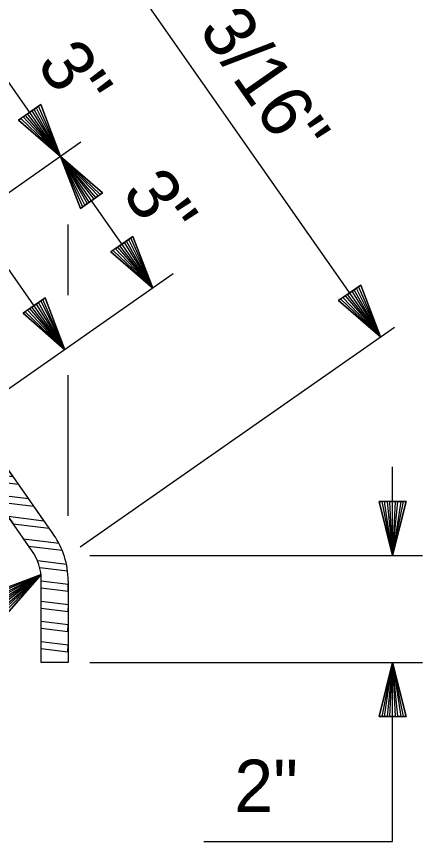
# Model space of a CAD drawing. Extents: x 0 to 21.7, y 0 to 13.8.
# Drawn here: x 12.978 to 13.609, y 10.126 to 11.409 of the extents above; entities that cross this region are included whole.
import ezdxf

# ---------------------------------------------------------------- set-up
doc = ezdxf.new("R2010")
doc.units = 0
for name, color, linetype in [('Arrowhead Terminators', 7, 'Continuous'), ('Dimension Lines', 7, 'Continuous'), ('Structural Steel Lines', 7, 'Continuous'), ('Text', 7, 'Continuous')]:
    doc.layers.add(name, color=color, linetype=linetype)

msp = doc.modelspace()

# ---------------------------------------------------------------- linework, layer by layer
at = {"layer": 'Arrowhead Terminators'}
for points in [[(12.9988, 11.2601), (13.0022, 11.2624), (13.0468, 11.1915), (13.0056, 11.2648), (13.0091, 11.2672), (13.0468, 11.1915), (13.0125, 11.2697), (13.0159, 11.2721), (13.0468, 11.1915), (12.9816, 11.248), (12.9851, 11.2505), (13.0468, 11.1915), (12.9885, 11.2529), (12.9919, 11.2553), (13.0468, 11.1915), (12.9954, 11.2577), (13.0159, 11.2721), (12.9816, 11.248), (13.0468, 11.1915), (13.0159, 11.2721)], [(13.0948, 11.1229), (13.0914, 11.1205), (13.0468, 11.1915), (13.088, 11.1181), (13.0846, 11.1156), (13.0468, 11.1915), (13.0811, 11.1132), (13.0777, 11.1108), (13.0468, 11.1915), (13.112, 11.1348), (13.1086, 11.1324), (13.0468, 11.1915), (13.1052, 11.1301), (13.1017, 11.1277), (13.0468, 11.1915), (13.0983, 11.1253), (13.0777, 11.1108), (13.112, 11.1348), (13.0468, 11.1915), (13.0777, 11.1108)], [(13.1423, 11.0551), (13.1457, 11.0575), (13.1903, 10.9865), (13.1491, 11.0599), (13.1526, 11.0623), (13.1903, 10.9865), (13.156, 11.0647), (13.1594, 11.0671), (13.1903, 10.9865), (13.1251, 11.0431), (13.1285, 11.0455), (13.1903, 10.9865), (13.132, 11.0479), (13.1354, 11.0503), (13.1903, 10.9865), (13.1389, 11.0527), (13.1594, 11.0671), (13.1251, 11.0431), (13.1903, 10.9865), (13.1594, 11.0671)], [(13.4961, 10.9794), (13.4996, 10.9818), (13.5442, 10.9108), (13.503, 10.9843), (13.5064, 10.9867), (13.5442, 10.9108), (13.5098, 10.9891), (13.5133, 10.9915), (13.5442, 10.9108), (13.479, 10.9674), (13.4824, 10.9698), (13.5442, 10.9108), (13.4858, 10.9722), (13.4893, 10.9746), (13.5442, 10.9108), (13.4927, 10.977), (13.5133, 10.9915), (13.479, 10.9674), (13.5442, 10.9108), (13.5133, 10.9915)], [(13.0056, 10.9596), (13.0091, 10.962), (13.0536, 10.891), (13.0125, 10.9644), (13.0159, 10.9668), (13.0536, 10.891), (13.0193, 10.9692), (13.0228, 10.9716), (13.0536, 10.891), (12.9885, 10.9476), (12.9919, 10.95), (13.0536, 10.891), (12.9953, 10.9524), (12.9987, 10.9548), (13.0536, 10.891), (13.0022, 10.9572), (13.0228, 10.9716), (12.9885, 10.9476), (13.0536, 10.891), (13.0228, 10.9716)], [(13.5629, 10.6547), (13.5671, 10.6547), (13.5629, 10.5709), (13.5713, 10.6547), (13.5755, 10.6547), (13.5629, 10.5709), (13.5797, 10.6547), (13.5839, 10.6547), (13.5629, 10.5709), (13.542, 10.6547), (13.5461, 10.6547), (13.5629, 10.5709), (13.5504, 10.6547), (13.5545, 10.6547), (13.5629, 10.5709), (13.5587, 10.6547), (13.5839, 10.6547), (13.542, 10.6547), (13.5629, 10.5709), (13.5839, 10.6547)], [(12.9478, 10.4934), (12.9454, 10.4968), (13.0164, 10.5414), (12.943, 10.5002), (12.9405, 10.5036), (13.0164, 10.5414), (12.9381, 10.5071), (12.9357, 10.5105), (13.0164, 10.5414), (12.9597, 10.4762), (12.9573, 10.4796), (13.0164, 10.5414), (12.9549, 10.4831), (12.9526, 10.4865), (13.0164, 10.5414), (12.9502, 10.4899), (12.9357, 10.5105), (12.9597, 10.4762), (13.0164, 10.5414), (12.9357, 10.5105)], [(13.5629, 10.3205), (13.5587, 10.3205), (13.5629, 10.4042), (13.5545, 10.3205), (13.5504, 10.3205), (13.5629, 10.4042), (13.5461, 10.3205), (13.542, 10.3205), (13.5629, 10.4042), (13.5839, 10.3205), (13.5797, 10.3205), (13.5629, 10.4042), (13.5755, 10.3205), (13.5713, 10.3205), (13.5629, 10.4042), (13.5671, 10.3205), (13.542, 10.3205), (13.5839, 10.3205), (13.5629, 10.4042), (13.542, 10.3205)]]:
    msp.add_lwpolyline(points, dxfattribs=at)
at = {"layer": 'Dimension Lines'}
for p, q in [((13.5442, 10.9108), (12.962, 11.7426)), ((13.0468, 11.1915), (12.9034, 11.3962)), ((13.0783, 11.2135), (12.3467, 10.7016)), ((13.1903, 10.9865), (13.0468, 11.1915)), ((13.0536, 10.891), (12.9103, 11.0958)), ((13.0586, 10.976), (13.0586, 11.0857)), ((13.2217, 11.0087), (12.4899, 10.4968)), ((13.0774, 10.5841), (13.5658, 10.9259)), ((13.0586, 10.6328), (13.0586, 10.8512)), ((13.5629, 10.5709), (13.5629, 10.709)), ((13.0923, 10.5709), (13.6094, 10.5709)), ((12.771, 10.3696), (13.0164, 10.5414)), ((13.0923, 10.4042), (13.6094, 10.4042)), ((13.5629, 10.126), (13.5629, 10.4042)), ((13.2694, 10.126), (13.5629, 10.126))]:
    msp.add_line(p, q, dxfattribs=at)
at = {"layer": 'Structural Steel Lines'}
for p, q in [((12.4765, 11.4027), (13.036, 10.6032)), ((13.0018, 10.5793), (12.4422, 11.3787)), ((12.9892, 10.597), (13.0447, 10.5902)), ((12.9971, 10.5856), (13.0491, 10.5792)), ((13.0108, 10.563), (13.0559, 10.5574)), ((13.0144, 10.5521), (13.0577, 10.5468)), ((13.0169, 10.4042), (13.0169, 10.5316)), ((13.0586, 10.5315), (13.0586, 10.4042)), ((13.0586, 10.4042), (13.0169, 10.4042))]:
    msp.add_line(p, q, dxfattribs=at)
for points in [[(12.9424, 10.7178), (12.9567, 10.7161), (12.9727, 10.6932), (12.9171, 10.7), (12.9251, 10.6885), (12.9808, 10.6817), (12.9968, 10.6589), (12.9411, 10.6657), (12.9491, 10.6542), (13.0047, 10.6474), (13.0208, 10.6245), (12.9652, 10.6314), (12.9731, 10.6199), (13.0288, 10.6131)], [(13.0169, 10.4261), (13.0581, 10.4211), (13.0586, 10.4316), (13.0169, 10.4367), (13.0169, 10.4576), (13.0581, 10.4526), (13.0585, 10.463), (13.0169, 10.4681), (13.0169, 10.489), (13.0584, 10.4839), (13.059, 10.4943), (13.0169, 10.4995), (13.0169, 10.5204), (13.0584, 10.5153), (13.0586, 10.5258), (13.0169, 10.5309)]]:
    msp.add_lwpolyline(points, dxfattribs=at)
for centre, radius, end in [((12.9336, 10.5315), 0.125, 34.992), ((12.9336, 10.5316), 0.0833, 34.9918)]:
    msp.add_arc(centre, radius, 0, end, dxfattribs=at)

# ---------------------------------------------------------------- texts
at = {"layer": 'Text'}
for s, height, rotation, p in [('1\'-0 3/16"', 0.0813, 304.9726, (13.1407, 11.5586)), ('3"', 0.08151, 305.0299, (13.008, 11.3349)), ('3"', 0.08135, 305.0141, (13.1407, 11.1351))]:
    msp.add_text(s, height=height, rotation=rotation, dxfattribs=at).set_placement(p)
msp.add_text('2"', height=0.08141, dxfattribs=at).set_placement((13.3168, 10.1718))

doc.saveas('drawing.dxf')
